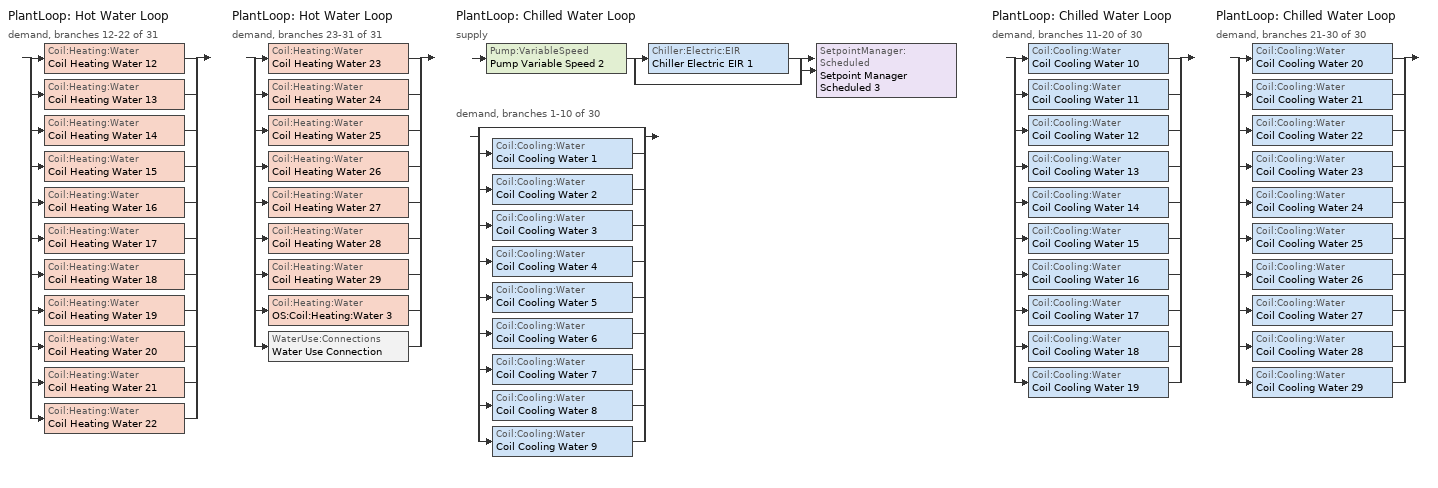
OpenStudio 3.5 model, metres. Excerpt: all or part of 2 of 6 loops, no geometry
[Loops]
PlantLoop 'Hot Water Loop'
 demand, branches 12-22 of 31: split
  | Coil:Heating:Water 'Coil Heating Water 12'
  | Coil:Heating:Water 'Coil Heating Water 13'
  | Coil:Heating:Water 'Coil Heating Water 14'
  | Coil:Heating:Water 'Coil Heating Water 15'
  | Coil:Heating:Water 'Coil Heating Water 16'
  | Coil:Heating:Water 'Coil Heating Water 17'
  | Coil:Heating:Water 'Coil Heating Water 18'
  | Coil:Heating:Water 'Coil Heating Water 19'
  | Coil:Heating:Water 'Coil Heating Water 20'
  | Coil:Heating:Water 'Coil Heating Water 21'
  | Coil:Heating:Water 'Coil Heating Water 22'
PlantLoop 'Hot Water Loop'
 demand, branches 23-31 of 31: split
  | Coil:Heating:Water 'Coil Heating Water 23'
  | Coil:Heating:Water 'Coil Heating Water 24'
  | Coil:Heating:Water 'Coil Heating Water 25'
  | Coil:Heating:Water 'Coil Heating Water 26'
  | Coil:Heating:Water 'Coil Heating Water 27'
  | Coil:Heating:Water 'Coil Heating Water 28'
  | Coil:Heating:Water 'Coil Heating Water 29'
  | Coil:Heating:Water 'OS:Coil:Heating:Water 3'
  | WaterUse:Connections 'Water Use Connection'
PlantLoop 'Chilled Water Loop'
 supply: Pump:VariableSpeed 'Pump Variable Speed 2' > split
  | Chiller:Electric:EIR 'Chiller Electric EIR 1'
  | bypass
  join > SetpointManager:Scheduled 'Setpoint Manager Scheduled 3'
 demand, branches 1-10 of 30: split
  | bypass
  | Coil:Cooling:Water 'Coil Cooling Water 1'
  | Coil:Cooling:Water 'Coil Cooling Water 2'
  | Coil:Cooling:Water 'Coil Cooling Water 3'
  | Coil:Cooling:Water 'Coil Cooling Water 4'
  | Coil:Cooling:Water 'Coil Cooling Water 5'
  | Coil:Cooling:Water 'Coil Cooling Water 6'
  | Coil:Cooling:Water 'Coil Cooling Water 7'
  | Coil:Cooling:Water 'Coil Cooling Water 8'
  | Coil:Cooling:Water 'Coil Cooling Water 9'
PlantLoop 'Chilled Water Loop'
 demand, branches 11-20 of 30: split
  | Coil:Cooling:Water 'Coil Cooling Water 10'
  | Coil:Cooling:Water 'Coil Cooling Water 11'
  | Coil:Cooling:Water 'Coil Cooling Water 12'
  | Coil:Cooling:Water 'Coil Cooling Water 13'
  | Coil:Cooling:Water 'Coil Cooling Water 14'
  | Coil:Cooling:Water 'Coil Cooling Water 15'
  | Coil:Cooling:Water 'Coil Cooling Water 16'
  | Coil:Cooling:Water 'Coil Cooling Water 17'
  | Coil:Cooling:Water 'Coil Cooling Water 18'
  | Coil:Cooling:Water 'Coil Cooling Water 19'
PlantLoop 'Chilled Water Loop'
 demand, branches 21-30 of 30: split
  | Coil:Cooling:Water 'Coil Cooling Water 20'
  | Coil:Cooling:Water 'Coil Cooling Water 21'
  | Coil:Cooling:Water 'Coil Cooling Water 22'
  | Coil:Cooling:Water 'Coil Cooling Water 23'
  | Coil:Cooling:Water 'Coil Cooling Water 24'
  | Coil:Cooling:Water 'Coil Cooling Water 25'
  | Coil:Cooling:Water 'Coil Cooling Water 26'
  | Coil:Cooling:Water 'Coil Cooling Water 27'
  | Coil:Cooling:Water 'Coil Cooling Water 28'
  | Coil:Cooling:Water 'Coil Cooling Water 29'
[Sizing:Zone] Zone Cooling Design Supply Air Temperature Input Method=SupplyAirTemperature; Zone Cooling Design Supply Air Temperature {C}=14; Zone Cooling Design Supply Air Temperature Difference {deltaC}=11.11; Zone Heating Design Supply Air Temperature Input Method=SupplyAirTemperature; Zone Heating Design Supply Air Temperature {C}=40; Zone Heating Design Supply Air Temperature Difference {deltaC}=11.11; Zone Cooling Design Supply Air Humidity Ratio {kg-H2O/kg-air}=0.0085; Zone Heating Design Supply Air Humidity Ratio {kg-H2O/kg-air}=0.008; Heating Design Air Flow Method=DesignDay; Account for Dedicated Outdoor Air System=No; Dedicated Outdoor Air System Control Strategy=NeutralSupplyAir; Dedicated Outdoor Air Low Setpoint Temperature for Design {C}=Autosize; Dedicated Outdoor Air High Setpoint Temperature for Design {C}=Autosize; Zone Load Sizing Method=Sensible Load Only No Latent Load; Zone Latent Cooling Design Supply Air Humidity Ratio Input Method=HumidityRatioDifference; Zone Cooling Design Supply Air Humidity Ratio Difference {kgWater/kgDryAir}=0.005; Zone Latent Heating Design Supply Air Humidity Ratio Input Method=HumidityRatioDifference; Zone Humidification Design Supply Air Humidity Ratio Difference {kgWater/kgDryAir}=0.005
Thermal Zone: L1-W_ret; Thermal Zone: L2-E_apt_in; Thermal Zone: L3-E_apt_in; Thermal Zone: L3-N_apt_out; Thermal Zone: L3-S_apt_out; Thermal Zone: L2-N_apt_out; Thermal Zone: L2-N_apt_in; Thermal Zone: L3-N_apt_in; Thermal Zone: L1-SW_apt; Thermal Zone: L3-S_apt_in; Thermal Zone: L2-W_apt_in; Thermal Zone: L3-W_apt_in; Thermal Zone: L3-EN_apt_out; Thermal Zone: L1-S_apt; Thermal Zone: L3-ES_apt_out; Thermal Zone: L3-W_apt_out; Thermal Zone: L2-W_apt_out; Thermal Zone: L2-S_apt_in; Thermal Zone: L1-N_apt_out
[Zone equipment]
Thermal Zone: L1-W_ret: OS:ZoneHVAC:PackagedTerminalAirConditioner 1
Thermal Zone: L2-E_apt_in: Zone HVAC Four Pipe Fan Coil 15
Thermal Zone: L3-E_apt_in: Zone HVAC Four Pipe Fan Coil 23
Thermal Zone: L3-N_apt_out: Zone HVAC Four Pipe Fan Coil 25
Thermal Zone: L3-S_apt_out: Zone HVAC Four Pipe Fan Coil 27
Thermal Zone: L2-N_apt_out: Zone HVAC Four Pipe Fan Coil 17
Thermal Zone: L2-N_apt_in: Zone HVAC Four Pipe Fan Coil 16
Thermal Zone: L3-N_apt_in: Zone HVAC Four Pipe Fan Coil 24
Thermal Zone: L1-SW_apt: Zone HVAC Four Pipe Fan Coil 13
Thermal Zone: L3-S_apt_in: Zone HVAC Four Pipe Fan Coil 26
Thermal Zone: L2-W_apt_in: Zone HVAC Four Pipe Fan Coil 19
Thermal Zone: L3-W_apt_in: Zone HVAC Four Pipe Fan Coil 28
Thermal Zone: L3-EN_apt_out: Zone HVAC Four Pipe Fan Coil 21
Thermal Zone: L1-S_apt: Zone HVAC Four Pipe Fan Coil 14
Thermal Zone: L3-ES_apt_out: Zone HVAC Four Pipe Fan Coil 22
Thermal Zone: L3-W_apt_out: Zone HVAC Four Pipe Fan Coil 29
Thermal Zone: L2-W_apt_out: Zone HVAC Four Pipe Fan Coil 20
Thermal Zone: L2-S_apt_in: Zone HVAC Four Pipe Fan Coil 18
Thermal Zone: L1-N_apt_out: Zone HVAC Four Pipe Fan Coil 12
[Fan:ConstantVolume] Availability Schedule=Always On Discrete 1; Maximum Flow Rate {m3/s}=AutoSize
Fan Constant Volume 16; Fan Constant Volume 17; Fan Constant Volume 18; OS:Fan:ConstantVolume 4; Fan Constant Volume 19; Fan Constant Volume 20; Fan Constant Volume 21; Fan Constant Volume 22; Fan Constant Volume 23; Fan Constant Volume 24; Fan Constant Volume 25; Fan Constant Volume 26; Fan Constant Volume 27; Fan Constant Volume 28; Fan Constant Volume 29; Fan Constant Volume 30; Fan Constant Volume 31; Fan Constant Volume 32; Fan Constant Volume 33
[Coil:Cooling:DX:SingleSpeed]
OS:Coil:Cooling:DX:SingleSpeed 4: Availability Schedule=Always On Discrete 1; Rated Total Cooling Capacity {W}=Autosize; Rated Sensible Heat Ratio=Autosize; Rated COP {W/W}=3; Rated Air Flow Rate {m3/s}=Autosize; Rated Evaporator Fan Power Per Volume Flow Rate 2017 {W/(m3/s)}=773.3; Rated Evaporator Fan Power Per Volume Flow Rate 2023 {W/(m3/s)}=934.4; Total Cooling Capacity Function of Temperature Curve=OS:Curve:Biquadratic 13; Total Cooling Capacity Function of Flow Fraction Curve=OS:Curve:Quadratic 17; Energy Input Ratio Function of Temperature Curve=OS:Curve:Biquadratic 14; Energy Input Ratio Function of Flow Fraction Curve=OS:Curve:Quadratic 18; Part Load Fraction Correlation Curve=OS:Curve:Quadratic 19; Minimum Outdoor Dry-Bulb Temperature for Compressor Operation {C}=-25; Nominal Time for Condensate Removal to Begin {s}=0; Ratio of Initial Moisture Evaporation Rate and Steady State Latent Capacity=0; Maximum Cycling Rate {cycles/hr}=0; Latent Capacity Time Constant {s}=0; Condenser Type=AirCooled; Evaporative Condenser Effectiveness=0; Evaporative Condenser Air Flow Rate {m3/s}=Autosize; Evaporative Condenser Pump Rated Power Consumption {W}=Autosize; Crankcase Heater Capacity {W}=0; Maximum Outdoor Dry-Bulb Temperature for Crankcase Heater Operation {C}=0; Basin Heater Capacity {W/K}=0; Basin Heater Setpoint Temperature {C}=10
[WaterUse:Equipment]
Bathroom Sink 2: Water Use Equipment Definition=ES MF Prop Apt GPM; Flow Rate Fraction Schedule=Mid-riseApartment Apartment Dhw - MFHR
[WaterUse:Equipment:Definition]
ES MF Prop Apt GPM: Peak Flow Rate {m3/s}=0.000528581; Target Temperature Schedule=Water Heater Setpoint Temperature
[PlantLoop]
Chilled Water Loop: Glycol Concentration=0; Plant Loop Volume {m3}=Autocalculate; Load Distribution Scheme=Optimal
[Sizing:Plant]
Chilled Water Loop: Loop Type=Cooling; Design Loop Exit Temperature {C}=7.22; Loop Design Temperature Difference {deltaC}=6.67; Sizing Option=NonCoincident; Zone Timesteps in Averaging Window=1; Coincident Sizing Factor Mode=None
[Pump:VariableSpeed]
Pump Variable Speed 2: Rated Pump Head {Pa}=179344; Motor Efficiency=0.9; Coefficient 1 of the Part Load Performance Curve=0; Coefficient 2 of the Part Load Performance Curve=3.2485; Coefficient 3 of the Part Load Performance Curve=-4.7443; Coefficient 4 of the Part Load Performance Curve=2.5294; Pump Control Type=Intermittent; Skin Loss Radiative Fraction=0.5; Design Power Sizing Method=PowerPerFlowPerPressure; Design Electric Power per Unit Flow Rate {W/(m3/s)}=348701.1; Design Shaft Power per Unit Flow Rate per Unit Head {W-s/m3-Pa}=1.28205; Design Minimum Flow Rate Fraction=0
[SetpointManager:Scheduled]
Setpoint Manager Scheduled 3: Control Variable=Temperature; Schedule=Chilled_Water_Temperature
[Chiller:Electric:EIR]
Chiller Electric EIR 1: Reference Capacity {W}=26435010; Reference COP {W/W}=4.39; Reference Leaving Chilled Water Temperature {C}=7.78; Reference Entering Condenser Fluid Temperature {C}=29.4; Reference Chilled Water Flow Rate {m3/s}=0.0145; Cooling Capacity Function of Temperature Curve=Curve Biquadratic 9; Electric Input to Cooling Output Ratio Function of Temperature Curve=Curve Biquadratic 10; Electric Input to Cooling Output Ratio Function of Part Load Ratio Curve=Curve Quadratic 13; Condenser Type=AirCooled; Chiller Flow Mode=LeavingSetpointModulated; Design Heat Recovery Water Flow Rate {m3/s}=0; Sizing Factor=1; Basin Heater Capacity {W/K}=0; Basin Heater Setpoint Temperature {C}=10; Condenser Heat Recovery Relative Capacity Fraction=1
[ZoneHVAC:FourPipeFanCoil] Availability Schedule=Always On Discrete 1; Capacity Control Method=ConstantFanVariableFlow; Maximum Supply Air Flow Rate {m3/s}=autosize; Maximum Outdoor Air Flow Rate {m3/s}=Autosize; Outdoor Air Schedule=OA Schedule (on night & wkend); Maximum Cold Water Flow Rate {m3/s}=autosize; Maximum Hot Water Flow Rate {m3/s}=autosize; Minimum Supply Air Temperature in Cooling Mode {C}=Autosize; Maximum Supply Air Temperature in Heating Mode {C}=Autosize
Name | Supply Air Fan | Cooling Coil | Heating Coil
Zone HVAC Four Pipe Fan Coil 12 | Fan Constant Volume 16 | Coil Cooling Water 12 | Coil Heating Water 12
Zone HVAC Four Pipe Fan Coil 13 | Fan Constant Volume 17 | Coil Cooling Water 13 | Coil Heating Water 13
Zone HVAC Four Pipe Fan Coil 14 | Fan Constant Volume 18 | Coil Cooling Water 14 | Coil Heating Water 14
Zone HVAC Four Pipe Fan Coil 15 | Fan Constant Volume 19 | Coil Cooling Water 15 | Coil Heating Water 15
Zone HVAC Four Pipe Fan Coil 16 | Fan Constant Volume 20 | Coil Cooling Water 16 | Coil Heating Water 16
Zone HVAC Four Pipe Fan Coil 17 | Fan Constant Volume 21 | Coil Cooling Water 17 | Coil Heating Water 17
Zone HVAC Four Pipe Fan Coil 18 | Fan Constant Volume 22 | Coil Cooling Water 18 | Coil Heating Water 18
Zone HVAC Four Pipe Fan Coil 19 | Fan Constant Volume 23 | Coil Cooling Water 19 | Coil Heating Water 19
Zone HVAC Four Pipe Fan Coil 20 | Fan Constant Volume 24 | Coil Cooling Water 20 | Coil Heating Water 20
Zone HVAC Four Pipe Fan Coil 21 | Fan Constant Volume 25 | Coil Cooling Water 21 | Coil Heating Water 21
Zone HVAC Four Pipe Fan Coil 22 | Fan Constant Volume 26 | Coil Cooling Water 22 | Coil Heating Water 22
Zone HVAC Four Pipe Fan Coil 23 | Fan Constant Volume 27 | Coil Cooling Water 23 | Coil Heating Water 23
Zone HVAC Four Pipe Fan Coil 24 | Fan Constant Volume 28 | Coil Cooling Water 24 | Coil Heating Water 24
Zone HVAC Four Pipe Fan Coil 25 | Fan Constant Volume 29 | Coil Cooling Water 25 | Coil Heating Water 25
Zone HVAC Four Pipe Fan Coil 26 | Fan Constant Volume 30 | Coil Cooling Water 26 | Coil Heating Water 26
Zone HVAC Four Pipe Fan Coil 27 | Fan Constant Volume 31 | Coil Cooling Water 27 | Coil Heating Water 27
Zone HVAC Four Pipe Fan Coil 28 | Fan Constant Volume 32 | Coil Cooling Water 28 | Coil Heating Water 28
Zone HVAC Four Pipe Fan Coil 29 | Fan Constant Volume 33 | Coil Cooling Water 29 | Coil Heating Water 29
[Coil:Cooling:Water] Availability Schedule=Always On Discrete 1
Coil Cooling Water 1; Coil Cooling Water 2; Coil Cooling Water 3; Coil Cooling Water 4; Coil Cooling Water 5; Coil Cooling Water 6; Coil Cooling Water 7; Coil Cooling Water 8; Coil Cooling Water 9; Coil Cooling Water 10; Coil Cooling Water 11; Coil Cooling Water 12; Coil Cooling Water 13; Coil Cooling Water 14; Coil Cooling Water 15; Coil Cooling Water 16; Coil Cooling Water 17; Coil Cooling Water 18; Coil Cooling Water 19; Coil Cooling Water 20; Coil Cooling Water 21; Coil Cooling Water 22; Coil Cooling Water 23; Coil Cooling Water 24; Coil Cooling Water 25; Coil Cooling Water 26; Coil Cooling Water 27; Coil Cooling Water 28; Coil Cooling Water 29
[Coil:Heating:Water] Availability Schedule=Always On Discrete 1; Rated Inlet Water Temperature {C}=62.2; Rated Outlet Water Temperature {C}=60
Name | Rated Inlet Air Temperature {C} | Rated Outlet Air Temperature {C}
Coil Heating Water 12; Coil Heating Water 13; Coil Heating Water 14
OS:Coil:Heating:Water 3; Coil Heating Water 15; Coil Heating Water 16; Coil Heating Water 17; Coil Heating Water 18; Coil Heating Water 19; Coil Heating Water 20; Coil Heating Water 21; Coil Heating Water 22; Coil Heating Water 23; Coil Heating Water 24; Coil Heating Water 25; Coil Heating Water 26; Coil Heating Water 27; Coil Heating Water 28; Coil Heating Water 29 | 16.6 | 32.2
[ZoneHVAC:PackagedTerminalAirConditioner]
OS:ZoneHVAC:PackagedTerminalAirConditioner 1: Availability Schedule=Always On Discrete 1; Supply Air Flow Rate During Cooling Operation {m3/s}=Autosize; Supply Air Flow Rate During Heating Operation {m3/s}=Autosize; Supply Air Flow Rate When No Cooling or Heating is Needed {m3/s}=Autosize; Outdoor Air Flow Rate During Cooling Operation {m3/s}=Autosize; Outdoor Air Flow Rate During Heating Operation {m3/s}=Autosize; Outdoor Air Flow Rate When No Cooling or Heating is Needed {m3/s}=Autosize; Supply Air Fan=OS:Fan:ConstantVolume 4; Heating Coil=OS:Coil:Heating:Water 3; Cooling Coil=OS:Coil:Cooling:DX:SingleSpeed 4; Fan Placement=DrawThrough; Supply Air Fan Operating Mode Schedule=Always On Discrete 1
[WaterUse:Connections]
Water Use Connection: Water Use Equipment Name 1=Bathroom Sink 2
[Schedule:Ruleset]
Name | Default Day Schedule | Summer Design Day Schedule | Winter Design Day Schedule
OA Schedule (on night & wkend) | Office Infil Quarter On Default Schedule 1 | Office Infil Quarter On Summer Design Day 1 | Office Infil Quarter On Winter Design Day 1
Water Heater Setpoint Temperature | Water Heater Setpoint Temperature Default
Chilled_Water_Temperature | Chilled_Water_Temperature_Default | Chilled_Water_Temperature_Summer_Design_Day | Chilled_Water_Temperature_Winter_Design_Day
Mid-riseApartment Apartment Dhw - MFHR | Schedule Day 9 | Schedule Day 10
[Schedule:Day]
Office Infil Quarter On Default Schedule 1: 6, 0, 1, 22, 0, 0.25, 24, 0, 1
Office Infil Quarter On Summer Design Day 1: 6, 0, 1, 22, 0, 0.4, 24, 0, 1
Office Infil Quarter On Winter Design Day 1: 6, 0, 1, 18, 0, 0.4, 24, 0, 1
Water Heater Setpoint Temperature Default: 24, 0, 60
Office Infil Quarter On Rule 1 Day Schedule 1: 24, 0, 1
Chilled_Water_Temperature_Default; Chilled_Water_Temperature_Summer_Design_Day; Chilled_Water_Temperature_Winter_Design_Day: 24, 0, 6.7
Schedule Day 9: 5, 0, 0.05, 6, 0, 0.3, 7, 0, 0.5, 8, 0, 0.4, 10, 0, 0.3, 11, 0, 0.35, 12, 0, 0.4, 14, 0, 0.35, 16, 0, 0.3, 18, 0, 0.5, 19, 0, 0.4, 21, 0, 0.35, 22, 0, 0.45, 23, 0, 0.3, 24, 0, 0.05
Schedule Day 10: 24, 0, 0.3
[Schedule:Rule]
Office Infil Quarter On Rule 3: Schedule Ruleset=OA Schedule (on night & wkend); Rule Order=0; Day Schedule=Office Infil Quarter On Rule 1 Day Schedule 1; Apply Sunday=Yes; Apply Monday=No; Apply Tuesday=No; Apply Wednesday=No; Apply Thursday=No; Apply Friday=No; Apply Saturday=Yes; Date Specification Type=DateRange; Start Month=1; Start Day=1; End Month=12; End Day=31
[Schedule:Constant]
Always On Discrete 1: Value=1
[Curve:Biquadratic]
Name | Coefficient1 Constant | Coefficient2 x | Coefficient3 x**2 | Coefficient4 y | Coefficient5 y**2 | Coefficient6 x*y | Minimum Value of x | Maximum Value of x | Minimum Value of y | Maximum Value of y | Minimum Value of x {BasedOnField A2} | Maximum Value of x {BasedOnField A2} | Minimum Value of y {BasedOnField A3} | Maximum Value of y {BasedOnField A3}
Curve Biquadratic 9 | 1.02152 | 0.0370359 | 0.000233248 | -0.00389405 | -6.52536e-05 | -0.000268045 | 5 | 10 | 24 | 35
Curve Biquadratic 10 | 0.701769 | -0.00452016 | 0.00053311 | -0.00549821 | 0.000544579 | -0.000729032 | 5 | 10 | 24 | 35
OS:Curve:Biquadratic 13 | 0.42415 | 0.04426 | -0.00042 | 0.00333 | -8e-05 | -0.00021 |  |  |  |  | 17 | 22 | 13 | 46
OS:Curve:Biquadratic 14 | 1.23649 | -0.02431 | 0.00057 | -0.01434 | 0.00063 | -0.00038 |  |  |  |  | 17 | 22 | 13 | 46
[Curve:Quadratic]
Name | Coefficient1 Constant | Coefficient2 x | Coefficient3 x**2 | Minimum Value of x | Maximum Value of x | Minimum Value of x {BasedOnField A2} | Maximum Value of x {BasedOnField A2}
Curve Quadratic 13 | 0.0636912 | 0.584888 | 0.352803 | 0 | 1
OS:Curve:Quadratic 17 | 0.77136 | 0.34053 | -0.11088 |  |  | 0.75918 | 1.13877
OS:Curve:Quadratic 18 | 1.2055 | -0.32953 | 0.12308 |  |  | 0.75918 | 1.13877
OS:Curve:Quadratic 19 | 0.771 | 0.229 | 0 |  |  | 0 | 1
